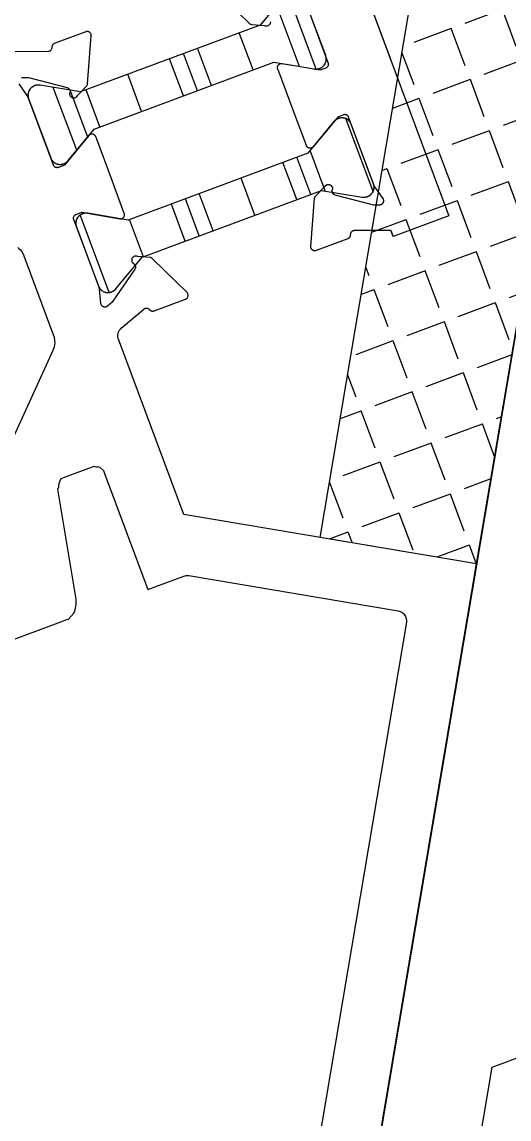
# Model space of a CAD drawing. Extents: x 12199666 to 24617114, y 1197707 to 2548648.
# Drawn here: x 12324394.7 to 12324419.3, y 1284733.4 to 1284788.8 of the extents above; entities that cross this region are included whole.
import ezdxf

# ---------------------------------------------------------------- set-up
doc = ezdxf.new("R2010")
doc.units = 0
doc.header["$LTSCALE"] = 10
doc.header["$MEASUREMENT"] = 0
doc.layers.add('TX-PLAN-T1-F11$0$_EDO-ALUMINIUM-SECTION', color=90, linetype='Continuous', lineweight=30)
for name, color, linetype in [('TX-PLAN-T1-F11$0$F-Alum', 4, 'Continuous'), ('TX-PLAN-T1-F11$0$F_MISC', 8, 'Continuous'), ('TX-PLAN-T1-F11$0$Hatch', 8, 'Continuous'), ('TX-PLAN-T1-F11$0$Hatch @ 1', 8, 'Continuous')]:
    doc.layers.add(name, color=color, linetype=linetype)
pattern_1 = [(90, (-9.9, 423.83), (-6, 4e-16), []), (90, (-9.15, 423.83), (-6, 4e-16), []), (90, (-8.4, 423.83), (-6, 4e-16), []), (90, (-6.15, 423.83), (-6, 4e-16), [])]

# ---------------------------------------------------------------- blocks, each defined once
blk = doc.blocks.new('TX-PLAN-T1-F11$0$A$C455C3A01-flat-3')
at = {"layer": 'TX-PLAN-T1-F11$0$Hatch @ 1'}
h = blk.add_hatch(dxfattribs=at)
h.set_pattern_fill('ACET-2D-M_SYNTHETIC-PISA', color=256, pattern_type=2)
h.set_pattern_definition([(90, (-33205.425, -50428.6827), (-6, -4e-09), []), (90, (-33204.675, -50428.6827), (-6, -4e-09), []), (90, (-33203.925, -50428.6827), (-6, -4e-09), []), (90, (-33201.675, -50428.6827), (-6, -4e-09), [])])
edge = h.paths.add_edge_path()
edge.add_line((-4.834, -1), (-6.623, -2.033))
edge.add_ellipse((-6.873, -1.6), major_axis=(0, 0.5), ratio=1, start_angle=180.0243, end_angle=210.0243, ccw=False)
edge.add_line((-6.873, -2.1), (-6.9, -2.1))
edge.add_ellipse((-6.9, -1.6), major_axis=(0, 0.5), ratio=1, start_angle=90.0243, end_angle=180.0243, ccw=False)
edge.add_line((-7.4, -1.6), (-7.4, 1.6))
edge.add_ellipse((-6.9, 1.6), major_axis=(0, 0.5), ratio=1, start_angle=0.0243, end_angle=90.0243, ccw=False)
edge.add_line((-6.9, 2.1), (-6.873, 2.1))
edge.add_ellipse((-6.873, 1.6), major_axis=(0, 0.5), ratio=1, start_angle=330.0243, end_angle=360.0243, ccw=False)
edge.add_line((-6.623, 2.033), (-4.834, 1))
edge.add_line((-4.834, 1), (4.834, 1))
edge.add_line((4.834, 1), (6.623, 2.033))
edge.add_ellipse((6.873, 1.6), major_axis=(0, 0.5), ratio=1, start_angle=0.0243, end_angle=30.0243, ccw=False)
edge.add_line((6.873, 2.1), (6.9, 2.1))
edge.add_ellipse((6.9, 1.6), major_axis=(0, 0.5), ratio=1, start_angle=270.0243, end_angle=360.0243, ccw=False)
edge.add_line((7.4, 1.6), (7.4, -1.6))
edge.add_ellipse((6.9, -1.6), major_axis=(0, 0.5), ratio=1, start_angle=180.0243, end_angle=270.0243, ccw=False)
edge.add_line((6.9, -2.1), (6.873, -2.1))
edge.add_ellipse((6.873, -1.6), major_axis=(0, 0.5), ratio=1, start_angle=150.0243, end_angle=180.0243, ccw=False)
edge.add_line((6.623, -2.033), (4.834, -1))
edge.add_line((4.834, -1), (-4.834, -1))
at = {"color": 8, "flags": 128}
blk.add_lwpolyline([(-4.834, -1), (4.834, -1), (6.623, -2.033, 0.014884), (6.649, -2.047, 0.036571), (6.717, -2.075, 0.034751), (6.784, -2.092, 0.021821), (6.827, -2.098, 0.022804), (6.873, -2.1, 0.000107), (6.873, -2.1), (6.9, -2.1, 0.0227), (6.945, -2.098, 0.021818), (6.989, -2.092, 0.034754), (7.056, -2.075, 0.036571), (7.123, -2.047, 0.043988), (7.198, -2.001, 0.052185), (7.275, -1.931, 0.082496), (7.362, -1.792, 0.098699), (7.4, -1.6, 0.000106), (7.4, -1.6), (7.4, 1.6, 0.098592), (7.362, 1.792, 0.082496), (7.275, 1.931, 0.052185), (7.199, 2.001, 0.043988), (7.124, 2.047, 0.036571), (7.056, 2.075, 0.034751), (6.989, 2.092, 0.021821), (6.946, 2.098, 0.022806), (6.9, 2.1, 0.000105), (6.9, 2.1), (6.873, 2.1, 0.022699), (6.828, 2.098, 0.02182), (6.785, 2.092, 0.034752), (6.717, 2.075, 0.036572), (6.65, 2.047, 0.015095), (6.623, 2.033), (4.834, 1), (-4.834, 1), (-6.623, 2.033, 0.014883), (-6.649, 2.047, 0.036571), (-6.717, 2.075, 0.034751), (-6.784, 2.092, 0.021821), (-6.827, 2.098, 0.022806), (-6.873, 2.1, 0.000105), (-6.873, 2.1), (-6.9, 2.1, 0.022699), (-6.945, 2.098, 0.02182), (-6.989, 2.092, 0.034752), (-7.056, 2.075, 0.036572), (-7.123, 2.047, 0.043988), (-7.198, 2.001, 0.052186), (-7.275, 1.931, 0.082497), (-7.362, 1.792, 0.098699), (-7.4, 1.6, 0.000105), (-7.4, 1.6), (-7.4, -1.6, 0.09859), (-7.362, -1.792, 0.082496), (-7.275, -1.931, 0.052187), (-7.199, -2.001, 0.043988), (-7.124, -2.047, 0.036571), (-7.056, -2.075, 0.034751), (-6.989, -2.092, 0.021821), (-6.946, -2.098, 0.022804), (-6.9, -2.1, 0.000107), (-6.9, -2.1), (-6.873, -2.1, 0.0227), (-6.828, -2.098, 0.021818), (-6.785, -2.092, 0.034754), (-6.717, -2.075, 0.036571), (-6.65, -2.047, 0.015095), (-6.623, -2.033)], format="xyb", close=True, dxfattribs=at)
blk = doc.blocks.new('TX-PLAN-T1-F11$0$A$C455C3A01-flat-4')
at = {"layer": 'TX-PLAN-T1-F11$0$Hatch @ 1'}
h = blk.add_hatch(dxfattribs=at)
h.set_pattern_fill('ACET-2D-M_SYNTHETIC-PISA', color=256, pattern_type=2)
h.set_pattern_definition(pattern_1)
edge = h.paths.add_edge_path()
edge.add_line((-4.834, 1), (-6.623, 2.033))
edge.add_ellipse((-6.873, 1.6), major_axis=(0, 0.5), ratio=1, start_angle=330.0243, end_angle=360.0243)
edge.add_line((-6.873, 2.1), (-6.9, 2.1))
edge.add_ellipse((-6.9, 1.6), major_axis=(0, 0.5), ratio=1, start_angle=0.0243, end_angle=90.0243)
edge.add_line((-7.4, 1.6), (-7.4, -1.6))
edge.add_ellipse((-6.9, -1.6), major_axis=(0, 0.5), ratio=1, start_angle=90.0243, end_angle=180.0243)
edge.add_line((-6.9, -2.1), (-6.873, -2.1))
edge.add_ellipse((-6.873, -1.6), major_axis=(0, 0.5), ratio=1, start_angle=180.0243, end_angle=210.0243)
edge.add_line((-6.623, -2.033), (-4.834, -1))
edge.add_line((-4.834, -1), (4.834, -1))
edge.add_line((4.834, -1), (6.623, -2.033))
edge.add_ellipse((6.873, -1.6), major_axis=(0, 0.5), ratio=1, start_angle=150.0243, end_angle=180.0243)
edge.add_line((6.873, -2.1), (6.9, -2.1))
edge.add_ellipse((6.9, -1.6), major_axis=(0, 0.5), ratio=1, start_angle=180.0243, end_angle=270.0243)
edge.add_line((7.4, -1.6), (7.4, 1.6))
edge.add_ellipse((6.9, 1.6), major_axis=(0, 0.5), ratio=1, start_angle=270.0243, end_angle=360.0243)
edge.add_line((6.9, 2.1), (6.873, 2.1))
edge.add_ellipse((6.873, 1.6), major_axis=(0, 0.5), ratio=1, start_angle=0.0243, end_angle=30.0243)
edge.add_line((6.623, 2.033), (4.834, 1))
edge.add_line((4.834, 1), (-4.834, 1))
at = {"color": 8, "flags": 128}
blk.add_lwpolyline([(-6.623, 2.033, 0.014883), (-6.649, 2.047, 0.036571), (-6.717, 2.075, 0.034751), (-6.784, 2.092, 0.021821), (-6.827, 2.098, 0.022806), (-6.873, 2.1, 0.000105), (-6.873, 2.1), (-6.9, 2.1, 0.022699), (-6.945, 2.098, 0.02182), (-6.989, 2.092, 0.034752), (-7.056, 2.075, 0.036572), (-7.123, 2.047, 0.043988), (-7.198, 2.001, 0.052186), (-7.275, 1.931, 0.082497), (-7.362, 1.792, 0.098699), (-7.4, 1.6, 0.000105), (-7.4, 1.6), (-7.4, -1.6, 0.09859), (-7.362, -1.792, 0.082496), (-7.275, -1.931, 0.052187), (-7.199, -2.001, 0.043988), (-7.124, -2.047, 0.036571), (-7.056, -2.075, 0.034751), (-6.989, -2.092, 0.021821), (-6.946, -2.098, 0.022804), (-6.9, -2.1, 0.000107), (-6.9, -2.1), (-6.873, -2.1, 0.0227), (-6.828, -2.098, 0.021818), (-6.785, -2.092, 0.034754), (-6.717, -2.075, 0.036571), (-6.65, -2.047, 0.015095), (-6.623, -2.033), (-4.834, -1), (4.834, -1), (6.623, -2.033, 0.014884), (6.649, -2.047, 0.036571), (6.717, -2.075, 0.034751), (6.784, -2.092, 0.021821), (6.827, -2.098, 0.022804), (6.873, -2.1, 0.000107), (6.873, -2.1), (6.9, -2.1, 0.0227), (6.945, -2.098, 0.021818), (6.989, -2.092, 0.034754), (7.056, -2.075, 0.036571), (7.123, -2.047, 0.043988), (7.198, -2.001, 0.052185), (7.275, -1.931, 0.082496), (7.362, -1.792, 0.098699), (7.4, -1.6, 0.000106), (7.4, -1.6), (7.4, 1.6, 0.098592), (7.362, 1.792, 0.082496), (7.275, 1.931, 0.052185), (7.199, 2.001, 0.043988), (7.124, 2.047, 0.036571), (7.056, 2.075, 0.034751), (6.989, 2.092, 0.021821), (6.946, 2.098, 0.022806), (6.9, 2.1, 0.000105), (6.9, 2.1), (6.873, 2.1, 0.022699), (6.828, 2.098, 0.02182), (6.785, 2.092, 0.034752), (6.717, 2.075, 0.036572), (6.65, 2.047, 0.015095), (6.623, 2.033), (4.834, 1), (-4.834, 1)], format="xyb", close=True, dxfattribs=at)
blk = doc.blocks.new('TX-PLAN-T1-F11$0$A$C455C3A01-flat-7')
at = {"layer": 'TX-PLAN-T1-F11$0$Hatch @ 1'}
h = blk.add_hatch(dxfattribs=at)
h.set_pattern_fill('ACET-2D-M_SYNTHETIC-PISA', color=256, pattern_type=2)
h.set_pattern_definition([(90, (-33205.425, -50428.6827), (-6, -4e-09), []), (90, (-33204.675, -50428.6827), (-6, -4e-09), []), (90, (-33203.925, -50428.6827), (-6, -4e-09), []), (90, (-33201.675, -50428.6827), (-6, -4e-09), [])])
edge = h.paths.add_edge_path()
edge.add_line((-4.834, -1), (-6.623, -2.033))
edge.add_ellipse((-6.873, -1.6), major_axis=(0.096, 0.491), ratio=1, start_angle=191.073, end_angle=221.073, ccw=False)
edge.add_line((-6.873, -2.1), (-6.9, -2.1))
edge.add_ellipse((-6.9, -1.6), major_axis=(0.096, 0.491), ratio=1, start_angle=101.073, end_angle=191.073, ccw=False)
edge.add_line((-7.4, -1.6), (-7.4, 1.6))
edge.add_ellipse((-6.9, 1.6), major_axis=(0.096, 0.491), ratio=1, start_angle=11.073, end_angle=101.073, ccw=False)
edge.add_line((-6.9, 2.1), (-6.873, 2.1))
edge.add_ellipse((-6.873, 1.6), major_axis=(0.096, 0.491), ratio=1, start_angle=341.073, end_angle=371.073, ccw=False)
edge.add_line((-6.623, 2.033), (-4.834, 1))
edge.add_line((-4.834, 1), (4.834, 1))
edge.add_line((4.834, 1), (6.623, 2.033))
edge.add_ellipse((6.873, 1.6), major_axis=(0.096, 0.491), ratio=1, start_angle=11.073, end_angle=41.073, ccw=False)
edge.add_line((6.873, 2.1), (6.9, 2.1))
edge.add_ellipse((6.9, 1.6), major_axis=(0.096, 0.491), ratio=1, start_angle=281.073, end_angle=371.073, ccw=False)
edge.add_line((7.4, 1.6), (7.4, -1.6))
edge.add_ellipse((6.9, -1.6), major_axis=(0.096, 0.491), ratio=1, start_angle=191.073, end_angle=281.073, ccw=False)
edge.add_line((6.9, -2.1), (6.873, -2.1))
edge.add_ellipse((6.873, -1.6), major_axis=(0.096, 0.491), ratio=1, start_angle=161.073, end_angle=191.073, ccw=False)
edge.add_line((6.623, -2.033), (4.834, -1))
edge.add_line((4.834, -1), (-4.834, -1))
at = {"color": 8, "flags": 128}
blk.add_lwpolyline([(-4.834, -1), (4.834, -1), (6.623, -2.033, 0.003229), (6.629, -2.036, 0.034751), (6.692, -2.066, 0.021821), (6.733, -2.08, 0.022804), (6.777, -2.091, 0.022806), (6.822, -2.097, 0.021818), (6.866, -2.1, 0.003698), (6.873, -2.1), (6.9, -2.1, 0.031052), (6.962, -2.096, 0.036571), (7.034, -2.082, 0.043988), (7.116, -2.051, 0.052185), (7.204, -1.997, 0.082496), (7.316, -1.877, 0.098699), (7.391, -1.696, 0.048352), (7.4, -1.6), (7.4, 1.6, 0.050107), (7.39, 1.699, 0.082496), (7.332, 1.853, 0.052185), (7.27, 1.936, 0.043988), (7.205, 1.996, 0.036571), (7.144, 2.036, 0.034751), (7.082, 2.066, 0.021821), (7.04, 2.08, 0.022806), (6.996, 2.091, 0.022804), (6.951, 2.097, 0.021821), (6.907, 2.1, 0.003696), (6.9, 2.1), (6.873, 2.1, 0.031051), (6.811, 2.096, 0.036572), (6.74, 2.082, 0.043988), (6.657, 2.051, 0.019346), (6.623, 2.033), (4.834, 1), (-4.834, 1), (-6.623, 2.033, 0.003228), (-6.629, 2.036, 0.034751), (-6.692, 2.066, 0.021821), (-6.733, 2.08, 0.022806), (-6.777, 2.091, 0.022804), (-6.822, 2.097, 0.021821), (-6.866, 2.1, 0.003696), (-6.873, 2.1), (-6.9, 2.1, 0.031051), (-6.962, 2.096, 0.036572), (-7.034, 2.082, 0.043988), (-7.116, 2.051, 0.052186), (-7.204, 1.997, 0.082497), (-7.316, 1.877, 0.098699), (-7.391, 1.696, 0.048352), (-7.4, 1.6), (-7.4, -1.6, 0.050105), (-7.39, -1.699, 0.082496), (-7.332, -1.853, 0.052187), (-7.27, -1.936, 0.043988), (-7.205, -1.996, 0.036571), (-7.144, -2.036, 0.034751), (-7.082, -2.066, 0.021821), (-7.04, -2.08, 0.022804), (-6.996, -2.091, 0.022806), (-6.951, -2.097, 0.021818), (-6.907, -2.1, 0.003698), (-6.9, -2.1), (-6.873, -2.1, 0.031052), (-6.811, -2.096, 0.036571), (-6.74, -2.082, 0.043988), (-6.657, -2.051, 0.019345), (-6.623, -2.033)], format="xyb", close=True, dxfattribs=at)
blk = doc.blocks.new('TX-PLAN-T1-F11$0$A$C455C3A01-flat-8')
at = {"layer": 'TX-PLAN-T1-F11$0$Hatch @ 1'}
h = blk.add_hatch(dxfattribs=at)
h.set_pattern_fill('ACET-2D-M_SYNTHETIC-PISA', color=256, pattern_type=2)
h.set_pattern_definition(pattern_1)
edge = h.paths.add_edge_path()
edge.add_line((-4.834, 1), (-6.623, 2.033))
edge.add_ellipse((-6.873, 1.6), major_axis=(0.096, 0.491), ratio=1, start_angle=341.073, end_angle=371.073)
edge.add_line((-6.873, 2.1), (-6.9, 2.1))
edge.add_ellipse((-6.9, 1.6), major_axis=(0.096, 0.491), ratio=1, start_angle=11.073, end_angle=101.073)
edge.add_line((-7.4, 1.6), (-7.4, -1.6))
edge.add_ellipse((-6.9, -1.6), major_axis=(0.096, 0.491), ratio=1, start_angle=101.073, end_angle=191.073)
edge.add_line((-6.9, -2.1), (-6.873, -2.1))
edge.add_ellipse((-6.873, -1.6), major_axis=(0.096, 0.491), ratio=1, start_angle=191.073, end_angle=221.073)
edge.add_line((-6.623, -2.033), (-4.834, -1))
edge.add_line((-4.834, -1), (4.834, -1))
edge.add_line((4.834, -1), (6.623, -2.033))
edge.add_ellipse((6.873, -1.6), major_axis=(0.096, 0.491), ratio=1, start_angle=161.073, end_angle=191.073)
edge.add_line((6.873, -2.1), (6.9, -2.1))
edge.add_ellipse((6.9, -1.6), major_axis=(0.096, 0.491), ratio=1, start_angle=191.073, end_angle=281.073)
edge.add_line((7.4, -1.6), (7.4, 1.6))
edge.add_ellipse((6.9, 1.6), major_axis=(0.096, 0.491), ratio=1, start_angle=281.073, end_angle=371.073)
edge.add_line((6.9, 2.1), (6.873, 2.1))
edge.add_ellipse((6.873, 1.6), major_axis=(0.096, 0.491), ratio=1, start_angle=11.073, end_angle=41.073)
edge.add_line((6.623, 2.033), (4.834, 1))
edge.add_line((4.834, 1), (-4.834, 1))
at = {"color": 8, "flags": 128}
blk.add_lwpolyline([(-6.623, 2.033, 0.003228), (-6.629, 2.036, 0.034751), (-6.692, 2.066, 0.021821), (-6.733, 2.08, 0.022806), (-6.777, 2.091, 0.022804), (-6.822, 2.097, 0.021821), (-6.866, 2.1, 0.003696), (-6.873, 2.1), (-6.9, 2.1, 0.031051), (-6.962, 2.096, 0.036572), (-7.034, 2.082, 0.043988), (-7.116, 2.051, 0.052186), (-7.204, 1.997, 0.082497), (-7.316, 1.877, 0.098699), (-7.391, 1.696, 0.048352), (-7.4, 1.6), (-7.4, -1.6, 0.050105), (-7.39, -1.699, 0.082496), (-7.332, -1.853, 0.052187), (-7.27, -1.936, 0.043988), (-7.205, -1.996, 0.036571), (-7.144, -2.036, 0.034751), (-7.082, -2.066, 0.021821), (-7.04, -2.08, 0.022804), (-6.996, -2.091, 0.022806), (-6.951, -2.097, 0.021818), (-6.907, -2.1, 0.003698), (-6.9, -2.1), (-6.873, -2.1, 0.031052), (-6.811, -2.096, 0.036571), (-6.74, -2.082, 0.043988), (-6.657, -2.051, 0.019345), (-6.623, -2.033), (-4.834, -1), (4.834, -1), (6.623, -2.033, 0.003229), (6.629, -2.036, 0.034751), (6.692, -2.066, 0.021821), (6.733, -2.08, 0.022804), (6.777, -2.091, 0.022806), (6.822, -2.097, 0.021818), (6.866, -2.1, 0.003698), (6.873, -2.1), (6.9, -2.1, 0.031052), (6.962, -2.096, 0.036571), (7.034, -2.082, 0.043988), (7.116, -2.051, 0.052185), (7.204, -1.997, 0.082496), (7.316, -1.877, 0.098699), (7.391, -1.696, 0.048352), (7.4, -1.6), (7.4, 1.6, 0.050107), (7.39, 1.699, 0.082496), (7.332, 1.853, 0.052185), (7.27, 1.936, 0.043988), (7.205, 1.996, 0.036571), (7.144, 2.036, 0.034751), (7.082, 2.066, 0.021821), (7.04, 2.08, 0.022806), (6.996, 2.091, 0.022804), (6.951, 2.097, 0.021821), (6.907, 2.1, 0.003696), (6.9, 2.1), (6.873, 2.1, 0.031051), (6.811, 2.096, 0.036572), (6.74, 2.082, 0.043988), (6.657, 2.051, 0.019346), (6.623, 2.033), (4.834, 1), (-4.834, 1)], format="xyb", close=True, dxfattribs=at)
blk = doc.blocks.new('TX-PLAN-T1-F11$0$A$C455C3A01-flat-11')
at = {"layer": 'TX-PLAN-T1-F11$0$Hatch @ 1'}
h = blk.add_hatch(dxfattribs=at)
h.set_pattern_fill('ACET-2D-M_SYNTHETIC-PISA', color=256, pattern_type=2)
h.set_pattern_definition([(90, (-33205.425, -50428.6827), (-6, -4e-09), []), (90, (-33204.675, -50428.6827), (-6, -4e-09), []), (90, (-33203.925, -50428.6827), (-6, -4e-09), []), (90, (-33201.675, -50428.6827), (-6, -4e-09), [])])
edge = h.paths.add_edge_path()
edge.add_line((-4.834, -1), (-6.623, -2.033))
edge.add_ellipse((-6.873, -1.6), major_axis=(0, 0.5), ratio=1, start_angle=179.9996, end_angle=209.9996, ccw=False)
edge.add_line((-6.873, -2.1), (-6.9, -2.1))
edge.add_ellipse((-6.9, -1.6), major_axis=(0, 0.5), ratio=1, start_angle=89.9996, end_angle=179.9996, ccw=False)
edge.add_line((-7.4, -1.6), (-7.4, 1.6))
edge.add_ellipse((-6.9, 1.6), major_axis=(0, 0.5), ratio=1, start_angle=359.9996, end_angle=449.9996, ccw=False)
edge.add_line((-6.9, 2.1), (-6.873, 2.1))
edge.add_ellipse((-6.873, 1.6), major_axis=(0, 0.5), ratio=1, start_angle=329.9996, end_angle=359.9996, ccw=False)
edge.add_line((-6.623, 2.033), (-4.834, 1))
edge.add_line((-4.834, 1), (4.834, 1))
edge.add_line((4.834, 1), (6.623, 2.033))
edge.add_ellipse((6.873, 1.6), major_axis=(0, 0.5), ratio=1, start_angle=359.9996, end_angle=389.9996, ccw=False)
edge.add_line((6.873, 2.1), (6.9, 2.1))
edge.add_ellipse((6.9, 1.6), major_axis=(0, 0.5), ratio=1, start_angle=269.9996, end_angle=359.9996, ccw=False)
edge.add_line((7.4, 1.6), (7.4, -1.6))
edge.add_ellipse((6.9, -1.6), major_axis=(0, 0.5), ratio=1, start_angle=179.9996, end_angle=269.9996, ccw=False)
edge.add_line((6.9, -2.1), (6.873, -2.1))
edge.add_ellipse((6.873, -1.6), major_axis=(0, 0.5), ratio=1, start_angle=149.9996, end_angle=179.9996, ccw=False)
edge.add_line((6.623, -2.033), (4.834, -1))
edge.add_line((4.834, -1), (-4.834, -1))
at = {"color": 8, "flags": 128}
blk.add_lwpolyline([(-4.834, -1), (4.834, -1), (6.623, -2.033, 0.014992), (6.65, -2.047, 0.036571), (6.717, -2.075, 0.034751), (6.784, -2.092, 0.021821), (6.828, -2.098, 0.022803), (6.873, -2.1), (6.9, -2.1, 0.000003), (6.9, -2.1, 0.022806), (6.946, -2.098, 0.021818), (6.989, -2.092, 0.034754), (7.056, -2.075, 0.036571), (7.124, -2.047, 0.043988), (7.198, -2.001, 0.052185), (7.275, -1.931, 0.082496), (7.362, -1.792, 0.098696), (7.4, -1.6), (7.4, 1.6, 0.000005), (7.4, 1.6, 0.098699), (7.362, 1.792, 0.082496), (7.275, 1.931, 0.052185), (7.198, 2.001, 0.043988), (7.124, 2.047, 0.036571), (7.056, 2.075, 0.034751), (6.989, 2.092, 0.021821), (6.946, 2.098, 0.022803), (6.9, 2.1), (6.873, 2.1, 0.000005), (6.873, 2.1, 0.022804), (6.828, 2.098, 0.021821), (6.784, 2.092, 0.034751), (6.717, 2.075, 0.036571), (6.65, 2.047, 0.014988), (6.623, 2.033), (4.834, 1), (-4.834, 1), (-6.623, 2.033, 0.014991), (-6.65, 2.047, 0.036571), (-6.717, 2.075, 0.034751), (-6.784, 2.092, 0.021821), (-6.828, 2.098, 0.022803), (-6.873, 2.1), (-6.9, 2.1, 0.000005), (-6.9, 2.1, 0.022804), (-6.946, 2.098, 0.021821), (-6.989, 2.092, 0.034751), (-7.056, 2.075, 0.036571), (-7.124, 2.047, 0.043988), (-7.198, 2.001, 0.052185), (-7.275, 1.931, 0.082499), (-7.362, 1.792, 0.098695), (-7.4, 1.6), (-7.4, -1.6, 0.000003), (-7.4, -1.6, 0.098696), (-7.362, -1.792, 0.082496), (-7.275, -1.931, 0.052187), (-7.198, -2.001, 0.043988), (-7.124, -2.047, 0.036571), (-7.056, -2.075, 0.034751), (-6.989, -2.092, 0.021821), (-6.946, -2.098, 0.022803), (-6.9, -2.1), (-6.873, -2.1, 0.000003), (-6.873, -2.1, 0.022806), (-6.828, -2.098, 0.021818), (-6.784, -2.092, 0.034754), (-6.717, -2.075, 0.036571), (-6.65, -2.047, 0.014987), (-6.623, -2.033)], format="xyb", close=True, dxfattribs=at)
blk = doc.blocks.new('TX-PLAN-T1-F11$0$A$C455C3A01-flat-12')
at = {"layer": 'TX-PLAN-T1-F11$0$Hatch @ 1'}
h = blk.add_hatch(dxfattribs=at)
h.set_pattern_fill('ACET-2D-M_SYNTHETIC-PISA', color=256, pattern_type=2)
h.set_pattern_definition([(90, (-33205.425, -50428.6827), (-6, -4e-09), []), (90, (-33204.675, -50428.6827), (-6, -4e-09), []), (90, (-33203.925, -50428.6827), (-6, -4e-09), []), (90, (-33201.675, -50428.6827), (-6, -4e-09), [])])
edge = h.paths.add_edge_path()
edge.add_line((-4.834, -1), (-6.623, -2.033))
edge.add_ellipse((-6.873, -1.6), major_axis=(-0.464, 0.186), ratio=1, start_angle=111.879, end_angle=141.879, ccw=False)
edge.add_line((-6.873, -2.1), (-6.9, -2.1))
edge.add_ellipse((-6.9, -1.6), major_axis=(-0.464, 0.186), ratio=1, start_angle=21.879, end_angle=111.879, ccw=False)
edge.add_line((-7.4, -1.6), (-7.4, 1.6))
edge.add_ellipse((-6.9, 1.6), major_axis=(-0.464, 0.186), ratio=1, start_angle=291.879, end_angle=381.879, ccw=False)
edge.add_line((-6.9, 2.1), (-6.873, 2.1))
edge.add_ellipse((-6.873, 1.6), major_axis=(-0.464, 0.186), ratio=1, start_angle=261.879, end_angle=291.879, ccw=False)
edge.add_line((-6.623, 2.033), (-4.834, 1))
edge.add_line((-4.834, 1), (4.834, 1))
edge.add_line((4.834, 1), (6.623, 2.033))
edge.add_ellipse((6.873, 1.6), major_axis=(-0.464, 0.186), ratio=1, start_angle=291.879, end_angle=321.879, ccw=False)
edge.add_line((6.873, 2.1), (6.9, 2.1))
edge.add_ellipse((6.9, 1.6), major_axis=(-0.464, 0.186), ratio=1, start_angle=201.879, end_angle=291.879, ccw=False)
edge.add_line((7.4, 1.6), (7.4, -1.6))
edge.add_ellipse((6.9, -1.6), major_axis=(-0.464, 0.186), ratio=1, start_angle=111.879, end_angle=201.879, ccw=False)
edge.add_line((6.9, -2.1), (6.873, -2.1))
edge.add_ellipse((6.873, -1.6), major_axis=(-0.464, 0.186), ratio=1, start_angle=81.879, end_angle=111.879, ccw=False)
edge.add_line((6.623, -2.033), (4.834, -1))
edge.add_line((4.834, -1), (-4.834, -1))
at = {"color": 8, "flags": 128}
blk.add_lwpolyline([(-4.834, -1), (4.834, -1), (6.623, -2.033, 0.03545), (6.687, -2.064, 0.095755), (6.873, -2.1), (6.9, -2.1, 0.002913), (6.906, -2.1, 0.082496), (7.067, -2.071, 0.052187), (7.161, -2.026, 0.043988), (7.232, -1.974, 0.036571), (7.283, -1.922, 0.034751), (7.324, -1.866, 0.021821), (7.345, -1.828, 0.022804), (7.364, -1.786, 0.022806), (7.379, -1.743, 0.021818), (7.39, -1.701, 0.034754), (7.399, -1.632, 0.01611), (7.4, -1.6), (7.4, 1.6, 0.020449), (7.398, 1.641, 0.043988), (7.383, 1.727, 0.052185), (7.347, 1.825, 0.082496), (7.25, 1.957, 0.098699), (7.086, 2.064, 0.095756), (6.9, 2.1), (6.873, 2.1, 0.002915), (6.867, 2.1, 0.082496), (6.706, 2.071, 0.045707), (6.623, 2.033), (4.834, 1), (-4.834, 1), (-6.623, 2.033, 0.035449), (-6.687, 2.064, 0.095756), (-6.873, 2.1), (-6.9, 2.1, 0.002915), (-6.906, 2.1, 0.082496), (-7.067, 2.071, 0.052185), (-7.161, 2.026, 0.043988), (-7.232, 1.974, 0.036571), (-7.283, 1.922, 0.034751), (-7.324, 1.866, 0.021821), (-7.345, 1.828, 0.022806), (-7.364, 1.786, 0.022804), (-7.379, 1.743, 0.021821), (-7.39, 1.701, 0.034751), (-7.399, 1.632, 0.016111), (-7.4, 1.6), (-7.4, -1.6, 0.02045), (-7.398, -1.641, 0.043988), (-7.383, -1.727, 0.052186), (-7.347, -1.825, 0.082497), (-7.25, -1.957, 0.098699), (-7.086, -2.064, 0.095755), (-6.9, -2.1), (-6.873, -2.1, 0.002913), (-6.867, -2.1, 0.082496), (-6.706, -2.071, 0.045708), (-6.623, -2.033)], format="xyb", close=True, dxfattribs=at)
blk = doc.blocks.new('TX-PLAN-T1-F11$0$A$C31F16DB5')
at = {"layer": 'TX-PLAN-T1-F11$0$F-Alum'}
for p, q in [((-243.347, 352.983), (-243.514, 353.273)), ((-243.347, 352.983), (-243.514, 353.273)), ((-237.548, 347.944), (-237.548, 347.944)), ((-237.548, 347.944), (-237.548, 347.944)), ((-237.548, 347.944), (-237.548, 347.944))]:
    blk.add_line(p, q, dxfattribs=at)
at = {"layer": 'TX-PLAN-T1-F11$0$F-Alum', "flags": 128}
blk.add_lwpolyline([(-250.409, 503.857), (-250.409, 368.864)], dxfattribs=at)
at = {"layer": 'TX-PLAN-T1-F11$0$F-Alum'}
for points in [[(-207.746, 388.219), (-230.341, 375.165), (-230.418, 375.121), (-230.495, 375.076), (-230.572, 375.032), (-230.682, 374.865), (-230.791, 374.699), (-230.824, 374.578), (-230.845, 374.258), (-230.788, 373.982), (-228.949, 368.663), (-228.981, 368.542), (-228.969, 368.343), (-229.002, 368.222), (-229.034, 368.1), (-229.111, 368.056), (-229.188, 368.011), (-230.498, 367.254), (-230.575, 367.21), (-230.697, 367.243), (-230.774, 367.198), (-230.895, 367.231), (-231.061, 367.34), (-231.15, 367.494), (-234.27, 372.895), (-235.949, 371.925, -0.131724), (-236.199, 371.858), (-246.909, 371.858, -0.414214), (-247.409, 372.358), (-247.409, 492.667)], [(-243.514, 353.273), (-243.347, 352.983), (-241.529, 353.304, 0.090425), (-241.462, 353.329, 0.082496), (-241.411, 353.371, 0.052187), (-241.388, 353.405, 0.043988), (-241.374, 353.437, 0.036571), (-241.367, 353.466, 0.034751), (-241.364, 353.493, 0.021821), (-241.364, 353.511, 0.022804), (-241.366, 353.529, 0.0082), (-241.367, 353.535), (-241.37, 353.553, -0.008198), (-241.371, 353.559, -0.022806), (-241.372, 353.577, -0.021821), (-241.373, 353.595, -0.034751), (-241.37, 353.622, -0.036571), (-241.362, 353.651, -0.043988), (-241.348, 353.683, -0.052185), (-241.325, 353.717, -0.082496), (-241.275, 353.76, -0.002915), (-241.273, 353.761), (-239.798, 354.613, -0.095756), (-239.727, 354.637, -0.098699), (-239.649, 354.633, -0.082496), (-239.589, 354.607, -0.052185), (-239.556, 354.58, -0.043988), (-239.534, 354.553, -0.036571), (-239.519, 354.528, -0.034754), (-239.509, 354.502, -0.021818), (-239.504, 354.486, -0.022806), (-239.5, 354.468, -0.013618), (-239.499, 354.457), (-239.286, 352.027, -0.009183), (-239.285, 352.02, -0.021821), (-239.285, 352.002, -0.034751), (-239.288, 351.975, -0.036571), (-239.295, 351.946, -0.043988), (-239.309, 351.914, -0.028288), (-239.321, 351.895), (-239.684, 351.377, -0.022993), (-239.689, 351.359, -0.043988), (-239.704, 351.325, -0.052187), (-239.728, 351.29, -0.082496), (-239.78, 351.246, -0.098696), (-239.856, 351.219, -0.098699), (-239.937, 351.223, -0.082499), (-239.999, 351.251, -0.052185), (-240.033, 351.278, -0.043988), (-240.056, 351.306, -0.036571), (-240.071, 351.332, -0.034751), (-240.082, 351.359, -0.021821), (-240.087, 351.376, -0.022804), (-240.091, 351.395, -0.022806), (-240.092, 351.413, -0.007152), (-240.093, 351.419, 0.032232), (-240.087, 351.444, 0.034751), (-240.084, 351.472, 0.021821), (-240.084, 351.489, 0.022804), (-240.085, 351.508, 0.022806), (-240.089, 351.526, 0.021818), (-240.094, 351.542, 0.034754), (-240.104, 351.568, 0.036571), (-240.119, 351.593, 0.043988), (-240.142, 351.62, 0.052185), (-240.174, 351.647, 0.082496), (-240.234, 351.673, 0.041152), (-240.266, 351.679), (-242.268, 351.853), (-242.583, 351.797, 0.090427), (-242.65, 351.772, 0.082496), (-242.7, 351.73, 0.052185), (-242.724, 351.696, 0.043988), (-242.738, 351.664, 0.036571), (-242.745, 351.635, 0.034751), (-242.748, 351.608, 0.021821), (-242.748, 351.59, 0.022806), (-242.746, 351.572, 0.022804), (-242.743, 351.554, 0.021821), (-242.738, 351.537, 0.034751), (-242.727, 351.512, 0.036571), (-242.713, 351.487, 0.043988), (-242.69, 351.46, 0.001044), (-242.689, 351.459), (-242.18, 350.95, -0.001043), (-242.18, 350.949, -0.043988), (-242.157, 350.922, -0.020449), (-242.148, 350.909), (-240.297, 347.704, 0.02045), (-240.288, 347.69, 0.043988), (-240.266, 347.663, 0.052186), (-240.234, 347.637, 0.082497), (-240.174, 347.61, 0.098699), (-240.096, 347.606, 0.095755), (-240.024, 347.631), (-239.752, 347.788), (-238.779, 349.474, -0.045707), (-238.758, 349.504, -0.082496), (-238.708, 349.546, -0.098699), (-238.634, 349.572, -0.098699), (-238.556, 349.568, -0.082496), (-238.496, 349.541, -0.052185), (-238.464, 349.515, -0.043988), (-238.441, 349.488, -0.020449), (-238.432, 349.474), (-237.548, 347.944), (-236.364, 345.894, -0.01611), (-236.358, 345.883, -0.034754), (-236.347, 345.857, -0.021818), (-236.343, 345.84, -0.022806), (-236.339, 345.822, -0.022804), (-236.337, 345.804, -0.021821), (-236.337, 345.787, -0.034751), (-236.34, 345.759, -0.036571), (-236.347, 345.731, -0.043988), (-236.361, 345.698, -0.052187), (-236.385, 345.664, -0.082496), (-236.435, 345.622, -0.098696), (-236.509, 345.596, -0.03545), (-236.537, 345.594), (-238.484, 345.593), (-238.756, 345.436, 0.002915), (-238.758, 345.435, 0.082496), (-238.808, 345.393, 0.052185), (-238.831, 345.358, 0.043988), (-238.845, 345.326, 0.036571), (-238.853, 345.298, 0.034751), (-238.856, 345.27, 0.021821), (-238.855, 345.253, 0.022806), (-238.854, 345.235, 0.022804), (-238.85, 345.217, 0.021821), (-238.846, 345.2, 0.034751), (-238.835, 345.174, 0.016111), (-238.829, 345.163), (-236.978, 341.958, -0.01611)], [(-235.602, 343.613, -0.022804), (-235.606, 343.632, -0.022806), (-235.608, 343.65, -0.021821), (-235.608, 343.669, -0.034751), (-235.605, 343.697, -0.036571), (-235.597, 343.726, -0.043988), (-235.583, 343.76, -0.052185), (-235.558, 343.795, -0.082496), (-235.506, 343.839, -0.098699), (-235.43, 343.866, -0.098699), (-235.349, 343.862, -0.010469), (-235.341, 343.859), (-234.711, 343.915, -0.084966), (-234.644, 343.909, -0.082496), (-234.584, 343.883, -0.007461), (-234.579, 343.879), (-232.58, 342.481, -0.044706)]]:
    blk.add_lwpolyline(points, format="xyb", dxfattribs=at)
at = {"layer": 'TX-PLAN-T1-F11$0$F-Alum', "flags": 128}
for points in [[(-250.409, 368.864), (-235.431, 368.864), (-230.707, 360.688, -0.315299), (-230.757, 360.117), (-231.718, 358.972, -0.019672), (-231.728, 358.96, -0.036571), (-231.75, 358.941, -0.034754), (-231.773, 358.926, -0.021818), (-231.789, 358.918, -0.022806), (-231.806, 358.911, -0.022804), (-231.823, 358.906, -0.021821), (-231.841, 358.903, -0.034751), (-231.868, 358.9, -0.036571), (-231.897, 358.902, -0.043988), (-231.932, 358.91, -0.052187), (-231.97, 358.926, -0.045138), (-231.999, 358.947), (-232.013, 358.958, 0.045139), (-232.043, 358.979, 0.052185), (-232.081, 358.996, 0.043988), (-232.115, 359.003, 0.036571), (-232.144, 359.005, 0.034751), (-232.172, 359.003, 0.021821), (-232.189, 358.999, 0.022806), (-232.206, 358.994, 0.022804), (-232.223, 358.988, 0.021821), (-232.239, 358.98, 0.003696), (-232.242, 358.978), (-233.716, 358.127, 0.031051), (-233.737, 358.113, 0.036572), (-233.758, 358.094, 0.043988), (-233.781, 358.066, 0.052186), (-233.801, 358.03, 0.082497), (-233.815, 357.966, 0.098699), (-233.805, 357.888, 0.098696), (-233.766, 357.821, 0.059088), (-233.73, 357.79), (-231.732, 356.391, 0.023294), (-231.716, 356.381, 0.052187), (-231.678, 356.364, 0.043988), (-231.644, 356.357, 0.036571), (-231.615, 356.355, 0.01859), (-231.6, 356.356), (-230.97, 356.411, 0.040109), (-230.938, 356.404, 0.036571), (-230.907, 356.402, 0.034751), (-230.879, 356.405, 0.021821), (-230.861, 356.408, 0.022804), (-230.843, 356.413, 0.022806), (-230.825, 356.42, 0.021818), (-230.809, 356.428, 0.034754), (-230.785, 356.444, 0.036571), (-230.762, 356.464, 0.043988), (-230.739, 356.492, 0.052185), (-230.719, 356.53, 0.082496), (-230.703, 356.596, 0.098699), (-230.714, 356.677, 0.098699), (-230.755, 356.747, 0.082496), (-230.808, 356.789, 0.052185), (-230.847, 356.807, 0.02109), (-230.864, 356.811, -0.074048), (-230.909, 356.849, -0.098696), (-230.948, 356.917, -0.098699), (-230.959, 356.994, -0.082497), (-230.944, 357.058, -0.010979), (-230.941, 357.066), (-230.092, 358.887), (-229.886, 359.133, -0.019673), (-229.876, 359.144, -0.036571), (-229.854, 359.163, -0.034751), (-229.83, 359.179, -0.021821), (-229.815, 359.186, -0.022804), (-229.798, 359.193, -0.022806), (-229.78, 359.198, -0.021821), (-229.763, 359.202, -0.034751), (-229.736, 359.204, -0.036571), (-229.706, 359.202, -0.043988), (-229.672, 359.195, -0.052185), (-229.634, 359.178, -0.082496), (-229.583, 359.137, -0.098699), (-229.544, 359.069, -0.017137), (-229.54, 359.056), (-229.353, 358.36, 0.017137), (-229.349, 358.347, 0.048352), (-229.333, 358.312), (-227.482, 355.108, -0.048352), (-227.466, 355.072, -0.098699), (-227.455, 354.995, -0.082496), (-227.47, 354.931, -0.052185), (-227.49, 354.894, -0.043988), (-227.512, 354.867, -0.036571), (-227.534, 354.848, -0.031052), (-227.555, 354.834), (-227.827, 354.677), (-229.774, 354.677, 0.003228), (-229.776, 354.676, 0.034751), (-229.804, 354.674, 0.021821), (-229.821, 354.671, 0.022806), (-229.838, 354.666, 0.022804), (-229.855, 354.659, 0.021821), (-229.871, 354.651, 0.034751), (-229.894, 354.636, 0.036571), (-229.916, 354.617, 0.043988), (-229.939, 354.59, 0.052185), (-229.958, 354.553, 0.082499), (-229.973, 354.489, 0.098699), (-229.963, 354.412, 0.048366), (-229.947, 354.376), (-229.063, 352.846), (-229.063, 352.846), (-229.063, 352.846), (-229.063, 352.846), (-227.878, 350.796, 0.05012), (-227.855, 350.764, 0.082496), (-227.804, 350.722, 0.052187), (-227.766, 350.706, 0.043988), (-227.732, 350.698, 0.036571), (-227.703, 350.696, 0.034751), (-227.675, 350.699, 0.021821), (-227.658, 350.702, 0.022804), (-227.64, 350.707, 0.022806), (-227.623, 350.714, 0.021818), (-227.608, 350.722, 0.034754), (-227.584, 350.737, 0.036571), (-227.563, 350.756, 0.043988), (-227.54, 350.783, 0.019345), (-227.532, 350.796), (-226.559, 352.482), (-226.287, 352.64, -0.003696), (-226.284, 352.641, -0.021821), (-226.269, 352.649, -0.022804), (-226.252, 352.656, -0.022806), (-226.234, 352.661, -0.021821), (-226.217, 352.664, -0.034751), (-226.19, 352.666, -0.036571), (-226.16, 352.665, -0.043988), (-226.126, 352.657, -0.052185), (-226.088, 352.64, -0.082496), (-226.037, 352.599, -0.050107), (-226.014, 352.566), (-224.162, 349.362, 0.050105), (-224.139, 349.329, 0.015388), (-224.131, 349.32), (-223.621, 348.811, -0.015386)], [(-223.698, 348.481, -0.022804), (-223.715, 348.476, -0.016152), (-223.728, 348.473), (-224.043, 348.417), (-226.045, 348.592, -0.01151), (-226.054, 348.593, -0.043988), (-226.088, 348.6, -0.052187), (-226.126, 348.617, -0.082496), (-226.177, 348.659, -0.098696), (-226.216, 348.726, -0.075807), (-226.227, 348.785, 0.058973), (-226.218, 348.833, 0.098699), (-226.229, 348.914, 0.098699), (-226.27, 348.984, 0.082496), (-226.323, 349.026, 0.052185), (-226.362, 349.044, 0.043988), (-226.398, 349.052, 0.036571), (-226.428, 349.053, 0.034751), (-226.457, 349.051, 0.021821), (-226.474, 349.048, 0.022806), (-226.492, 349.042, 0.022804), (-226.51, 349.035, 0.021821), (-226.526, 349.027, 0.034751), (-226.55, 349.011, 0.036571), (-226.573, 348.992, 0.043988), (-226.596, 348.963, 0.052185), (-226.617, 348.926, 0.040642), (-226.627, 348.894), (-226.99, 348.375, 0.002473), (-226.991, 348.374, 0.052186), (-227.01, 348.337, 0.082497), (-227.025, 348.273, 0.037629), (-227.025, 348.243), (-226.812, 345.814, 0.060844), (-226.802, 345.766, 0.098696), (-226.762, 345.699, 0.082496), (-226.711, 345.657, 0.052187), (-226.673, 345.64, 0.043988), (-226.639, 345.633, 0.036571), (-226.61, 345.631, 0.034751), (-226.582, 345.633, 0.021821), (-226.565, 345.637, 0.022804), (-226.547, 345.642, 0.022806), (-226.531, 345.649, 0.021818), (-226.515, 345.656, 0.003698), (-226.512, 345.658), (-225.038, 346.51, 0.031052), (-225.017, 346.523, 0.036571), (-224.995, 346.543, 0.043988), (-224.973, 346.57, 0.052185), (-224.953, 346.606, 0.082496), (-224.938, 346.67, 0.059498), (-224.941, 346.718), (-224.944, 346.735, -0.059497), (-224.947, 346.782, -0.082499), (-224.932, 346.846, -0.052185), (-224.912, 346.883, -0.043988), (-224.89, 346.91, -0.036571), (-224.868, 346.929, -0.034751), (-224.845, 346.944, -0.021821), (-224.829, 346.952, -0.022804), (-224.812, 346.959, -0.022806), (-224.795, 346.964, -0.016151), (-224.782, 346.967), (-222.572, 347.357)], [(-224.93, 356.96, -0.082496), (-225.184, 357.167, -0.050105), (-225.301, 357.329), (-227.445, 361.04, -0.048352), (-227.525, 361.216, -0.098699), (-227.577, 361.603, -0.049696), (-227.545, 361.799), (-225.832, 368.197, 0.049696)], [(-243.347, 352.983), (-241.529, 353.304, 0.007805), (-241.523, 353.305, 0.034751), (-241.496, 353.312, 0.021821), (-241.48, 353.319, 0.022804), (-241.464, 353.327, 0.022806), (-241.448, 353.337, 0.021818), (-241.434, 353.348, 0.034754), (-241.415, 353.367, 0.036571), (-241.397, 353.39, 0.043988), (-241.38, 353.421, 0.052185), (-241.368, 353.461, 0.082496), (-241.365, 353.527, 0.01122), (-241.367, 353.535), (-241.37, 353.553, -0.011219), (-241.371, 353.562, -0.082497), (-241.369, 353.627, -0.052186), (-241.356, 353.667, -0.043988), (-241.34, 353.698, -0.036572), (-241.322, 353.721, -0.034752), (-241.302, 353.74, -0.02182), (-241.288, 353.751, -0.022699), (-241.273, 353.761), (-239.798, 354.613, -0.000105), (-239.798, 354.613, -0.022806), (-239.782, 354.621, -0.021821), (-239.766, 354.628, -0.034751), (-239.739, 354.635, -0.036571), (-239.71, 354.639, -0.043988), (-239.675, 354.638, -0.052185), (-239.635, 354.629, -0.082496), (-239.577, 354.598, -0.098699), (-239.525, 354.539, -0.098699), (-239.5, 354.465, -0.010598), (-239.499, 354.457), (-239.286, 352.027, -0.071836), (-239.289, 351.97, -0.052185), (-239.302, 351.93, -0.043988), (-239.318, 351.899, -0.006723), (-239.321, 351.895), (-239.684, 351.377, -0.044577), (-239.695, 351.342, -0.043988), (-239.713, 351.31, -0.036571), (-239.731, 351.286, -0.034754), (-239.752, 351.266, -0.021818), (-239.766, 351.255, -0.022806), (-239.782, 351.245, -0.022804), (-239.799, 351.236, -0.021821), (-239.816, 351.229, -0.034751), (-239.843, 351.221, -0.036571), (-239.873, 351.217, -0.043988), (-239.91, 351.218, -0.052187), (-239.952, 351.228, -0.082496), (-240.012, 351.26, -0.098696), (-240.065, 351.32, -0.098699), (-240.091, 351.397, -0.02694), (-240.093, 351.419, 0.026252), (-240.087, 351.44, 0.082496), (-240.085, 351.505, 0.098699), (-240.11, 351.579, 0.098699), (-240.162, 351.638, 0.082496), (-240.22, 351.669, 0.052185), (-240.26, 351.678, 0.007261), (-240.266, 351.679), (-242.268, 351.853), (-242.583, 351.797, 0.007804), (-242.589, 351.796, 0.034751), (-242.616, 351.789, 0.021821), (-242.632, 351.782, 0.022806), (-242.648, 351.774, 0.022804), (-242.663, 351.764, 0.021821), (-242.677, 351.753, 0.034751), (-242.697, 351.734, 0.036571), (-242.715, 351.711, 0.043988), (-242.732, 351.68, 0.052185), (-242.744, 351.64, 0.082499), (-242.746, 351.575, 0.098699), (-242.721, 351.5, 0.065648), (-242.689, 351.459), (-242.18, 350.95, -0.065543), (-242.148, 350.909), (-242.148, 350.909), (-240.297, 347.704, 0.09859), (-240.245, 347.645, 0.082496), (-240.188, 347.614, 0.052187), (-240.147, 347.605, 0.043988), (-240.112, 347.604, 0.036571), (-240.083, 347.608, 0.034751), (-240.056, 347.616, 0.021821), (-240.04, 347.622, 0.022804), (-240.024, 347.631, 0.000107), (-240.024, 347.631), (-239.752, 347.788), (-238.779, 349.474, -0.015096), (-238.772, 349.484, -0.036571), (-238.755, 349.507, -0.034751), (-238.735, 349.527, -0.021821), (-238.721, 349.537, -0.022804), (-238.706, 349.547, -0.022806), (-238.689, 349.556, -0.021821), (-238.673, 349.562, -0.034751), (-238.647, 349.57, -0.036571), (-238.618, 349.574, -0.043988), (-238.582, 349.573, -0.052185), (-238.542, 349.564, -0.082496), (-238.484, 349.533, -0.098592), (-238.432, 349.474), (-237.548, 347.944), (-237.548, 347.944), (-237.548, 347.944)], [(-243.347, 352.983), (-241.529, 353.304, 0.016152), (-241.516, 353.306, 0.022804), (-241.499, 353.311, 0.022806), (-241.482, 353.318, 0.021818), (-241.466, 353.326, 0.034754), (-241.443, 353.341, 0.036571), (-241.421, 353.36, 0.043988), (-241.399, 353.388, 0.052185), (-241.379, 353.424, 0.082496), (-241.364, 353.488, 0.059498), (-241.367, 353.535), (-241.37, 353.553, -0.059498), (-241.372, 353.6, -0.082497), (-241.358, 353.664, -0.052186), (-241.338, 353.701, -0.043988), (-241.315, 353.728, -0.036572), (-241.293, 353.747, -0.031051), (-241.273, 353.761), (-239.798, 354.613, -0.003696), (-239.796, 354.614, -0.021821), (-239.78, 354.622, -0.022804), (-239.763, 354.629, -0.022806), (-239.746, 354.634, -0.021821), (-239.729, 354.637, -0.034751), (-239.701, 354.639, -0.036571), (-239.672, 354.638, -0.043988), (-239.638, 354.63, -0.052185), (-239.599, 354.613, -0.082496), (-239.549, 354.572, -0.098699), (-239.509, 354.504, -0.060843), (-239.499, 354.457), (-239.286, 352.027, -0.037629), (-239.286, 351.997, -0.082496), (-239.3, 351.933, -0.052185), (-239.32, 351.897, -0.002474), (-239.321, 351.895), (-239.684, 351.377, -0.040642), (-239.694, 351.345, -0.052185), (-239.715, 351.307, -0.043988), (-239.738, 351.279, -0.036571), (-239.761, 351.259, -0.034754), (-239.785, 351.243, -0.021818), (-239.801, 351.235, -0.022806), (-239.818, 351.228, -0.022804), (-239.836, 351.223, -0.021821), (-239.854, 351.219, -0.034751), (-239.883, 351.217, -0.036571), (-239.913, 351.219, -0.043988), (-239.949, 351.227, -0.052187), (-239.988, 351.244, -0.082496), (-240.041, 351.287, -0.098696), (-240.081, 351.357, -0.077257), (-240.093, 351.419, 0.060421), (-240.084, 351.467, 0.098699), (-240.094, 351.544, 0.098699), (-240.134, 351.612, 0.082496), (-240.185, 351.653, 0.052185), (-240.223, 351.67, 0.043988), (-240.257, 351.678, 0.011511), (-240.266, 351.679), (-242.268, 351.853), (-242.583, 351.797, 0.016151), (-242.596, 351.795, 0.022806), (-242.613, 351.79, 0.022804), (-242.63, 351.783, 0.021821), (-242.646, 351.775, 0.034751), (-242.669, 351.76, 0.036571), (-242.691, 351.741, 0.043988), (-242.713, 351.713, 0.052185), (-242.733, 351.677, 0.082499), (-242.748, 351.613, 0.098699), (-242.737, 351.536, 0.098696), (-242.698, 351.468, 0.015387), (-242.689, 351.459), (-242.18, 350.95, -0.015386), (-242.172, 350.941, -0.050107), (-242.148, 350.909), (-240.297, 347.704, 0.050105), (-240.274, 347.672, 0.082496), (-240.223, 347.63, 0.052187), (-240.185, 347.613, 0.043988), (-240.15, 347.606, 0.036571), (-240.121, 347.604, 0.034751), (-240.094, 347.606, 0.021821), (-240.076, 347.61, 0.022804), (-240.059, 347.615, 0.022806), (-240.042, 347.622, 0.021818), (-240.026, 347.629, 0.003698), (-240.024, 347.631), (-239.752, 347.788), (-238.779, 349.474, -0.019346), (-238.771, 349.487, -0.043988), (-238.748, 349.514, -0.036571), (-238.726, 349.534, -0.034751), (-238.703, 349.549, -0.021821), (-238.687, 349.557, -0.022804), (-238.671, 349.563, -0.022806), (-238.653, 349.568, -0.021821), (-238.636, 349.572, -0.034751), (-238.608, 349.574, -0.036571), (-238.579, 349.572, -0.043988), (-238.545, 349.565, -0.052185), (-238.507, 349.548, -0.082496), (-238.456, 349.507, -0.050107), (-238.432, 349.474), (-237.548, 347.944), (-237.548, 347.944), (-237.548, 347.944)], [(-243.347, 352.983), (-241.529, 353.304, 0.007913), (-241.523, 353.305, 0.034751), (-241.496, 353.312, 0.021821), (-241.48, 353.319, 0.022804), (-241.464, 353.327, 0.022806), (-241.448, 353.337, 0.021818), (-241.434, 353.348, 0.034754), (-241.414, 353.367, 0.036571), (-241.397, 353.39, 0.043988), (-241.38, 353.421, 0.052185), (-241.368, 353.461, 0.082496), (-241.365, 353.527, 0.011112), (-241.367, 353.535), (-241.37, 353.553, -0.01111), (-241.371, 353.562, -0.082499), (-241.369, 353.627, -0.052185), (-241.356, 353.667, -0.043988), (-241.34, 353.698, -0.036571), (-241.322, 353.721, -0.034751), (-241.302, 353.74, -0.021821), (-241.288, 353.751, -0.022804), (-241.273, 353.761), (-241.273, 353.761), (-239.798, 354.613, -0.022803), (-239.782, 354.621, -0.021821), (-239.766, 354.628, -0.034751), (-239.739, 354.635, -0.036571), (-239.71, 354.639, -0.043988), (-239.675, 354.638, -0.052185), (-239.635, 354.629, -0.082496), (-239.577, 354.598, -0.098699), (-239.525, 354.539, -0.098699), (-239.5, 354.465, -0.010706), (-239.499, 354.457), (-239.286, 352.027, -0.071727), (-239.289, 351.97, -0.052185), (-239.302, 351.93, -0.043988), (-239.318, 351.9, -0.006831), (-239.321, 351.895), (-239.684, 351.377, -0.044469), (-239.695, 351.342, -0.043988), (-239.713, 351.31, -0.036571), (-239.731, 351.286, -0.034754), (-239.752, 351.266, -0.021818), (-239.766, 351.255, -0.022806), (-239.782, 351.245, -0.022804), (-239.799, 351.236, -0.021821), (-239.815, 351.229, -0.034751), (-239.843, 351.221, -0.036571), (-239.873, 351.217, -0.043988), (-239.909, 351.218, -0.052187), (-239.952, 351.228, -0.082496), (-240.011, 351.26, -0.098696), (-240.065, 351.32, -0.098699), (-240.091, 351.397, -0.027048), (-240.093, 351.419, 0.02636), (-240.087, 351.44, 0.082496), (-240.085, 351.505, 0.098699), (-240.11, 351.579, 0.098699), (-240.162, 351.638, 0.082496), (-240.22, 351.669, 0.052185), (-240.26, 351.678, 0.007153), (-240.266, 351.679), (-242.268, 351.853), (-242.583, 351.797, 0.007912), (-242.589, 351.796, 0.034751), (-242.616, 351.789, 0.021821), (-242.632, 351.782, 0.022806), (-242.648, 351.774, 0.022804), (-242.663, 351.764, 0.021821), (-242.677, 351.753, 0.034751), (-242.697, 351.734, 0.036571), (-242.715, 351.711, 0.043988), (-242.732, 351.68, 0.052185), (-242.744, 351.64, 0.082499), (-242.746, 351.574, 0.098699), (-242.721, 351.5, 0.065539), (-242.689, 351.459), (-242.18, 350.95, -0.065541), (-242.148, 350.909), (-242.148, 350.909), (-240.297, 347.704, 0.000003), (-240.297, 347.704, 0.098696), (-240.245, 347.645, 0.082496), (-240.188, 347.614, 0.052187), (-240.147, 347.605, 0.043988), (-240.112, 347.604, 0.036571), (-240.083, 347.608, 0.034751), (-240.056, 347.616, 0.021821), (-240.04, 347.622, 0.022803), (-240.024, 347.631), (-239.752, 347.788), (-238.779, 349.474, -0.014988), (-238.773, 349.484, -0.036571), (-238.755, 349.507, -0.034751), (-238.735, 349.527, -0.021821), (-238.721, 349.537, -0.022804), (-238.706, 349.547, -0.022806), (-238.689, 349.556, -0.021821), (-238.673, 349.562, -0.034751), (-238.647, 349.57, -0.036571), (-238.618, 349.574, -0.043988), (-238.583, 349.573, -0.052185), (-238.542, 349.564, -0.082496), (-238.484, 349.533, -0.098699), (-238.432, 349.474), (-238.432, 349.474), (-237.548, 347.944), (-237.548, 347.944), (-237.548, 347.944)]]:
    blk.add_lwpolyline(points, format="xyb", dxfattribs=at)
at = {"layer": 'TX-PLAN-T1-F11$0$F-Alum'}
blk.add_lwpolyline([(-230.055, 323.978), (-246.112, 351.772), (-243.514, 353.273), (-243.347, 352.983)], dxfattribs=at)
at = {"layer": 'TX-PLAN-T1-F11$0$Hatch'}
blk.add_line((-230.055, 323.978), (-241.868, 344.426), dxfattribs=at)
at = {"layer": 'TX-PLAN-T1-F11$0$F_MISC', "rotation": 30.01599997489868}
for name, p in [('TX-PLAN-T1-F11$0$A$C455C3A01-flat-3', (-234.882, 353.124)), ('TX-PLAN-T1-F11$0$A$C455C3A01-flat-7', (-234.882, 353.124)), ('TX-PLAN-T1-F11$0$A$C455C3A01-flat-11', (-234.882, 353.124)), ('TX-PLAN-T1-F11$0$A$C455C3A01-flat-12', (-234.882, 353.124)), ('TX-PLAN-T1-F11$0$A$C455C3A01-flat-4', (-231.429, 347.146)), ('TX-PLAN-T1-F11$0$A$C455C3A01-flat-8', (-231.429, 347.146))]:
    blk.add_blockref(name, p, dxfattribs=at)
blk = doc.blocks.new('TX-PLAN-T1-F11$0$TY001')
at = {"layer": 'TX-PLAN-T1-F11$0$Hatch'}
h = blk.add_hatch(dxfattribs=at)
h.set_pattern_fill('ANGLE', color=256, scale=10, angle=30.016)
h.set_pattern_definition([(30.016, (7246.2216, 83575.3152), (-1.37566501, 2.381185795), [2, -0.75]), (120.016, (7246.2216, 83575.3152), (-2.381185795, -1.37566501), [2, -0.75])])
h.paths.add_polyline_path([(60, 120.977), (68, 120.977), (68, 47.581), (48.194, 36.14), (16.622, 36.14), (16.622, 44.14), (46.049, 44.14), (60, 52.199)])
at = {"layer": 'TX-PLAN-T1-F11$0$F-Alum'}
blk.add_line((67.062, 105.095), (66.895, 105.386), dxfattribs=at)
blk.add_line((67.062, 105.095), (66.895, 105.386), dxfattribs=at)
at = {"layer": 'TX-PLAN-T1-F11$0$F-Alum', "flags": 128}
for points in [[(60, 52.199), (60, 255.97)], [(60, 255.97), (60, 120.977)]]:
    blk.add_lwpolyline(points, dxfattribs=at)
at = {"layer": 'TX-PLAN-T1-F11$0$F-Alum'}
blk.add_lwpolyline([(55, 217.758), (55, 145.901), (50.361, 143.221), (50.766, 142.52), (52.074, 141.873), (52.783, 140.647), (52.865, 139.291), (52.117, 138.158), (52.623, 137.282), (51.572, 136.674), (51.043, 137.589, -0.588182), (48.04, 140.764), (47.557, 141.601), (43.701, 139.373), (54.982, 119.846), (10, 119.846), (10, 300.483)], format="xyb", dxfattribs=at)
at = {"layer": 'TX-PLAN-T1-F11$0$Hatch'}
for p, q in [((60, 120.977), (60, 52.199)), ((80.354, 76.091), (68.541, 96.539))]:
    blk.add_line(p, q, dxfattribs=at)
blk.add_lwpolyline([(60, 120.977), (68, 120.977), (68, 47.581), (48.194, 36.14), (16.622, 36.14), (16.622, 44.14), (46.049, 44.14), (60, 52.199), (60, 120.977)], dxfattribs=at)
blk.add_blockref('TX-PLAN-T1-F11$0$A$C31F16DB5', (310.409, -247.887))
blk = doc.blocks.new('TX-PLAN-T1-F11$0$A$C21521A5F')
at = {"rotation": 90}
blk.add_blockref('TX-PLAN-T1-F11$0$TY001', (388.717, -2739.78, 0), dxfattribs=at)
blk = doc.blocks.new('TX-PLAN-T1-F11$0$标准层幕墙0118')
at = {"color": 3, "rotation": 90}
blk.add_blockref('TX-PLAN-T1-F11$0$A$C21521A5F', (22760.22, 37461.282, 0), dxfattribs=at)
blk = doc.blocks.new('TX-PLAN-T1-F11')
at = {"layer": 'TX-PLAN-T1-F11$0$_EDO-ALUMINIUM-SECTION', "rotation": 350.4236156863823}
blk.add_blockref('TX-PLAN-T1-F11$0$标准层幕墙0118', (12293055.45, 1251790.443), dxfattribs=at)

msp = doc.modelspace()

# ---------------------------------------------------------------- block references
msp.add_blockref('TX-PLAN-T1-F11', (0, 0))

doc.saveas('drawing.dxf')
